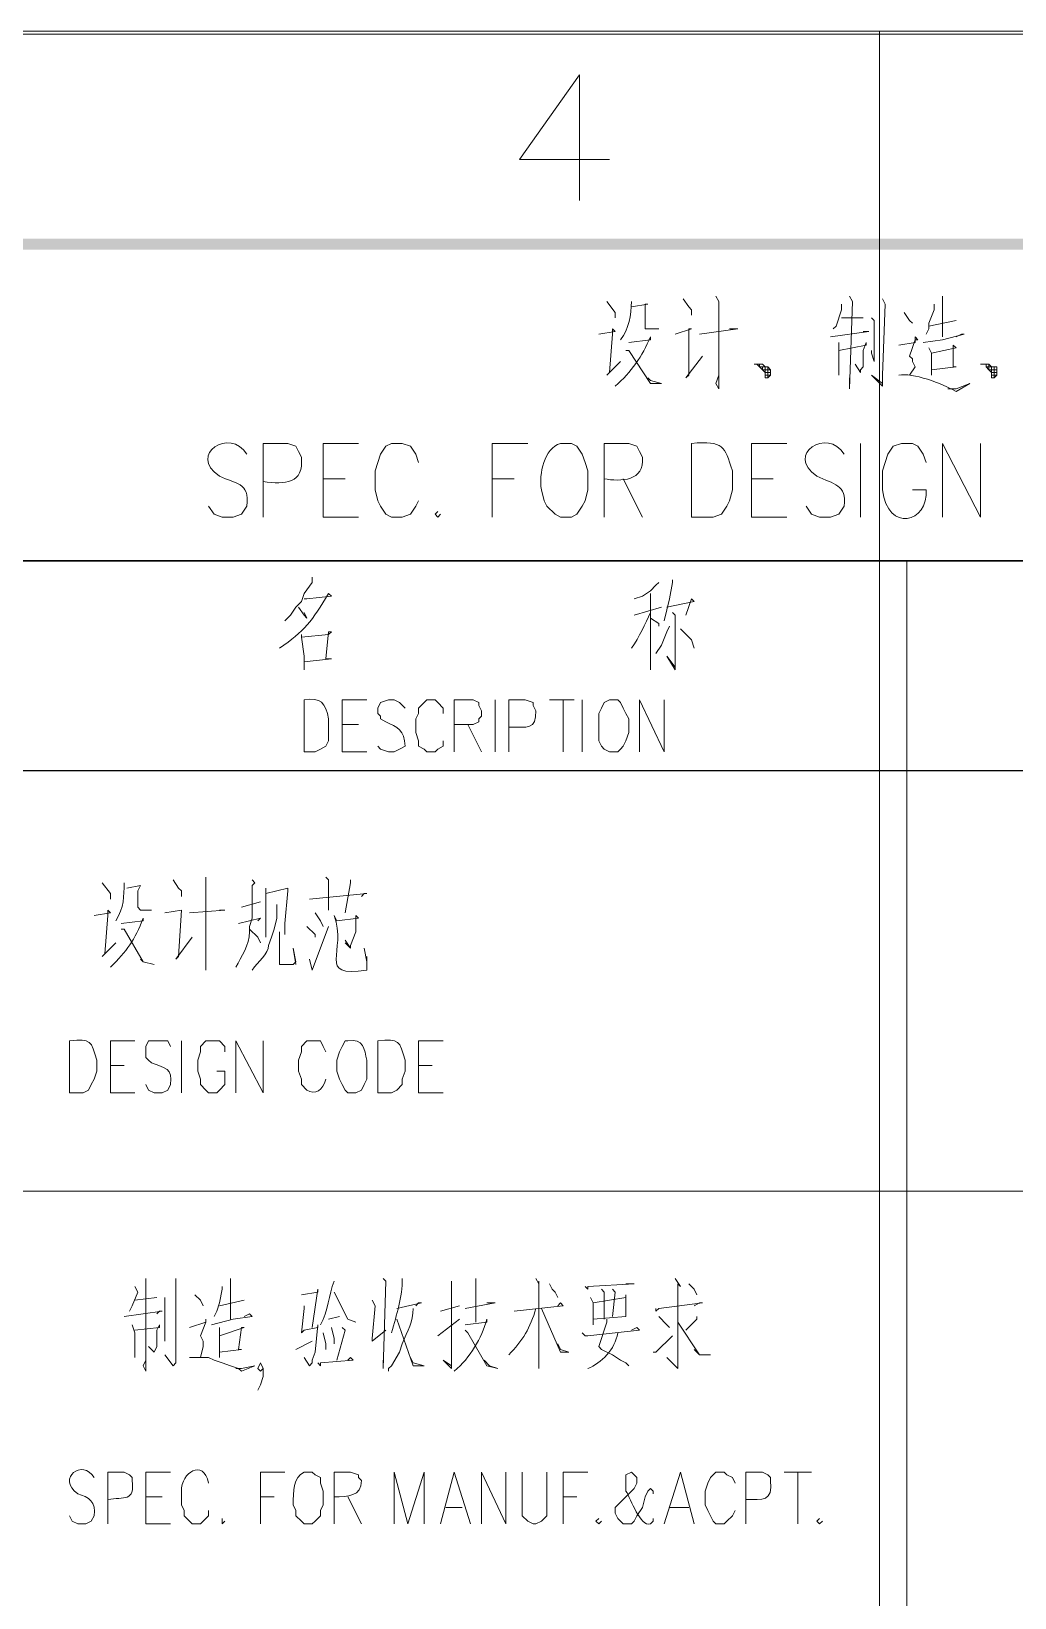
# Model space of a CAD drawing. Header units: millimetres. Extents: x 0 to 825, y 0 to 1167.
# Drawn here: x 686.1 to 751, y 1063.6 to 1166.9 of the extents above; entities that cross this region are included whole.
import ezdxf

# ---------------------------------------------------------------- set-up
doc = ezdxf.new("R2010")
doc.units = ezdxf.units.MM
doc.layers.add('1', color=7, linetype='Continuous')

msp = doc.modelspace()

# ---------------------------------------------------------------- hatches: boundary and pattern name
h = msp.add_hatch(color=0)
h.dxf.hatch_style = 2
h.paths.add_polyline_path([(810.861732, 1153.221732), (35.421732, 1152.501732), (34.701732, 1153.221732)])
h = msp.add_hatch(color=0)
h.dxf.hatch_style = 2
h.paths.add_polyline_path([(810.141732, 1152.501732), (810.861732, 1153.221732), (35.421732, 1152.501732)])

# ---------------------------------------------------------------- linework, layer by layer
at = {"layer": '1', "color": 30, "lineweight": 9}
for points in [[(824.541732, 1166.901732), (0.141732, 1166.901732)], [(742.101732, 0.141732), (742.101732, 1166.901732)]]:
    msp.add_lwpolyline(points, dxfattribs=at)
at = {"layer": '1', "color": 0, "lineweight": 9}
for points in [[(0.321732, 0.321732), (824.361732, 0.321732), (824.361732, 1166.721732), (0.321732, 1166.721732), (0.321732, 0.321732)], [(722.301732, 1164.021732), (718.341732, 1158.441732), (724.281732, 1158.441732)], [(722.301732, 1164.021732), (722.301732, 1155.741732)], [(724.101732, 1149.081732), (724.641732, 1148.361732), (724.641732, 1148.001732)], [(729.141732, 1149.261732), (729.501732, 1148.721732), (729.681732, 1148.541732), (729.681732, 1148.181732)], [(731.301732, 1149.441732), (731.481732, 1149.081732), (731.481732, 1143.321732), (731.301732, 1143.681732), (731.481732, 1144.221732)], [(740.121732, 1149.441732), (740.301732, 1149.081732), (740.121732, 1143.321732), (740.121732, 1143.681732), (740.121732, 1144.041732)], [(742.281732, 1149.261732), (742.461732, 1148.901732), (742.281732, 1144.221732), (742.281732, 1143.681732), (742.281732, 1143.681732), (742.281732, 1143.501732), (741.561732, 1144.221732), (742.281732, 1143.681732)], [(746.241732, 1149.441732), (746.241732, 1149.081732), (746.241732, 1146.741732)], [(725.721732, 1148.721732), (726.801732, 1148.901732), (726.621732, 1148.901732), (726.621732, 1148.541732), (726.621732, 1147.641732), (726.621732, 1147.461732), (726.621732, 1147.281732), (726.801732, 1147.281732), (727.521732, 1147.281732), (727.521732, 1147.281732)], [(739.581732, 1148.901732), (739.581732, 1148.541732), (739.221732, 1147.461732), (739.041732, 1147.281732)], [(739.581732, 1148.001732), (741.021732, 1148.001732)], [(741.561732, 1148.001732), (741.741732, 1147.821732), (741.741732, 1145.121732), (741.561732, 1145.661732), (741.561732, 1145.841732)], [(743.721732, 1148.361732), (744.081732, 1147.821732), (744.261732, 1147.641732)], [(745.701732, 1148.901732), (745.701732, 1148.541732), (745.341732, 1147.641732), (745.341732, 1147.281732), (745.161732, 1146.921732)], [(723.561732, 1146.921732), (724.641732, 1147.101732), (724.461732, 1147.281732), (724.461732, 1146.921732), (724.281732, 1144.401732), (724.101732, 1144.221732), (725.001732, 1145.121732)], [(728.601732, 1146.921732), (729.681732, 1147.281732), (729.501732, 1147.281732), (729.501732, 1144.221732), (729.321732, 1144.041732), (730.401732, 1145.481732)], [(730.221732, 1146.921732), (732.741732, 1147.281732), (732.561732, 1147.281732), (732.201732, 1147.281732)], [(738.861732, 1146.741732), (741.381732, 1147.101732), (741.381732, 1147.101732), (741.201732, 1147.101732), (741.021732, 1147.101732)], [(744.981732, 1146.381732), (746.241732, 1146.561732), (747.681732, 1146.921732), (747.501732, 1146.921732), (747.141732, 1146.741732)], [(745.341732, 1147.461732), (747.141732, 1147.821732)], [(725.361732, 1145.841732), (725.541732, 1145.841732), (726.981732, 1143.681732), (727.701732, 1143.681732), (726.981732, 1143.861732), (726.801732, 1144.041732)], [(739.401732, 1146.381732), (739.401732, 1145.841732), (739.401732, 1145.661732), (739.401732, 1144.221732), (739.401732, 1144.581732), (739.401732, 1144.761732)], [(739.401732, 1145.841732), (741.201732, 1146.201732), (741.201732, 1146.381732), (741.021732, 1145.841732), (741.021732, 1145.301732), (741.021732, 1144.761732), (740.841732, 1144.581732), (740.841732, 1144.401732), (740.481732, 1144.941732), (740.841732, 1144.401732)], [(743.361732, 1146.201732), (744.441732, 1146.381732), (744.441732, 1146.741732), (744.621732, 1146.561732), (744.441732, 1146.561732), (744.081732, 1145.481732), (744.261732, 1145.301732), (744.261732, 1145.121732), (744.441732, 1144.761732), (744.081732, 1144.221732)], [(745.341732, 1146.021732), (745.521732, 1145.661732), (745.521732, 1144.221732), (745.521732, 1144.581732), (747.141732, 1144.761732), (746.961732, 1144.761732), (746.961732, 1146.201732), (747.141732, 1146.021732), (745.521732, 1145.661732)], [(733.821732, 1144.941732), (734.361732, 1144.941732), (734.541732, 1144.761732), (734.721732, 1144.761732), (734.721732, 1144.761732), (734.721732, 1144.761732), (734.901732, 1144.581732), (734.901732, 1144.401732), (734.901732, 1144.221732), (734.721732, 1144.041732), (734.721732, 1144.041732), (734.541732, 1144.041732), (734.541732, 1144.041732), (734.541732, 1144.221732), (734.541732, 1144.401732), (734.361732, 1144.581732), (734.181732, 1144.761732), (734.001732, 1144.941732), (733.821732, 1144.941732)], [(734.001732, 1144.941732), (734.181732, 1144.941732)], [(734.181732, 1144.941732), (734.181732, 1144.761732)], [(734.181732, 1144.761732), (734.181732, 1144.941732)], [(748.941732, 1144.941732), (749.301732, 1144.941732), (749.481732, 1144.761732), (749.661732, 1144.761732), (749.661732, 1144.761732), (749.841732, 1144.761732), (749.841732, 1144.581732), (749.841732, 1144.581732), (749.841732, 1144.401732), (749.841732, 1144.221732), (749.661732, 1144.041732), (749.661732, 1144.041732), (749.661732, 1144.041732), (749.481732, 1144.041732), (749.481732, 1144.221732), (749.481732, 1144.221732), (749.481732, 1144.401732), (749.301732, 1144.581732), (749.121732, 1144.761732), (749.121732, 1144.941732), (748.761732, 1144.941732)], [(749.121732, 1144.761732), (749.121732, 1144.941732)], [(749.121732, 1144.941732), (749.301732, 1144.941732)], [(749.301732, 1144.941732), (749.301732, 1144.761732)], [(734.541732, 1144.761732), (734.181732, 1144.761732)], [(734.721732, 1144.761732), (734.181732, 1144.761732), (734.721732, 1144.761732)], [(734.361732, 1144.761732), (734.361732, 1144.581732)], [(734.361732, 1144.581732), (734.361732, 1144.761732)], [(734.361732, 1144.761732), (734.721732, 1144.761732)], [(734.901732, 1144.581732), (734.361732, 1144.581732)], [(734.541732, 1144.761732), (734.541732, 1144.041732)], [(734.541732, 1144.221732), (734.541732, 1144.761732)], [(734.541732, 1144.581732), (734.901732, 1144.581732)], [(734.901732, 1144.401732), (734.541732, 1144.401732)], [(734.541732, 1144.221732), (734.901732, 1144.221732)], [(734.901732, 1144.221732), (734.541732, 1144.221732)], [(734.541732, 1144.041732), (734.721732, 1144.041732)], [(734.721732, 1144.221732), (734.721732, 1144.761732)], [(734.721732, 1144.761732), (734.721732, 1144.041732)], [(734.721732, 1144.041732), (734.721732, 1144.761732)], [(734.901732, 1144.581732), (734.901732, 1144.221732)], [(749.481732, 1144.761732), (749.121732, 1144.761732)], [(749.121732, 1144.761732), (749.661732, 1144.761732)], [(749.301732, 1144.581732), (749.301732, 1144.761732)], [(749.661732, 1144.761732), (749.301732, 1144.761732)], [(749.301732, 1144.761732), (749.661732, 1144.761732)], [(749.841732, 1144.581732), (749.301732, 1144.581732)], [(749.481732, 1144.761732), (749.481732, 1144.041732)], [(749.481732, 1144.221732), (749.481732, 1144.761732)], [(749.481732, 1144.761732), (749.481732, 1144.581732)], [(749.481732, 1144.581732), (749.841732, 1144.581732)], [(749.841732, 1144.401732), (749.481732, 1144.401732)], [(749.481732, 1144.221732), (749.841732, 1144.221732)], [(749.841732, 1144.221732), (749.481732, 1144.221732)], [(749.481732, 1144.041732), (749.661732, 1144.041732)], [(749.661732, 1144.761732), (749.661732, 1144.041732)], [(749.661732, 1144.041732), (749.661732, 1144.761732)], [(749.841732, 1144.221732), (749.841732, 1144.761732)], [(749.841732, 1144.581732), (749.841732, 1144.221732)], [(705.381732, 1134.861732), (705.381732, 1139.721732), (707.721732, 1139.721732)], [(711.681732, 1138.461732), (711.501732, 1139.001732), (711.141732, 1139.541732), (710.601732, 1139.721732), (709.881732, 1139.721732), (709.521732, 1139.541732), (709.161732, 1139.001732), (708.981732, 1138.461732), (708.801732, 1137.921732), (708.801732, 1136.661732), (708.981732, 1135.941732), (709.161732, 1135.581732), (709.521732, 1135.041732), (709.881732, 1134.861732), (710.601732, 1134.861732), (711.141732, 1135.041732), (711.501732, 1135.581732), (711.681732, 1135.941732)], [(716.541732, 1134.861732), (716.541732, 1139.721732), (718.881732, 1139.721732)], [(733.641732, 1134.861732), (733.641732, 1139.721732), (735.981732, 1139.721732)], [(740.841732, 1134.861732), (740.841732, 1139.721732)], [(746.241732, 1134.861732), (746.241732, 1139.721732), (748.761732, 1134.861732), (748.761732, 1139.721732)], [(705.381732, 1137.381732), (706.821732, 1137.381732)], [(716.541732, 1137.381732), (717.981732, 1137.381732)], [(725.181732, 1137.381732), (726.441732, 1134.861732)], [(733.641732, 1137.381732), (735.081732, 1137.381732)], [(705.381732, 1134.861732), (707.721732, 1134.861732)], [(712.941732, 1135.221732), (712.761732, 1135.041732), (712.941732, 1134.861732), (713.121732, 1135.041732)], [(733.641732, 1134.861732), (735.981732, 1134.861732)], [(743.901732, 785.301732), (743.901732, 1131.981732), (743.901732, 785.301732)], [(704.661732, 1130.901732), (704.661732, 1130.541732), (704.121732, 1129.821732), (703.941732, 1129.281732), (703.581732, 1128.921732), (703.221732, 1128.381732), (702.861732, 1128.021732)], [(727.521732, 1130.541732), (727.341732, 1130.361732), (726.981732, 1130.001732), (726.441732, 1129.641732), (725.901732, 1129.461732)], [(728.421732, 1130.721732), (728.421732, 1130.541732), (728.241732, 1129.461732), (728.061732, 1128.741732), (727.881732, 1128.021732)], [(726.981732, 1129.821732), (726.981732, 1125.861732), (726.981732, 1124.781732), (726.981732, 1125.141732), (726.981732, 1125.501732)], [(728.061732, 1128.921732), (729.861732, 1129.281732), (729.681732, 1129.461732), (729.321732, 1128.381732)], [(703.761732, 1128.921732), (703.761732, 1128.921732), (704.121732, 1128.381732), (704.301732, 1128.201732), (704.121732, 1128.561732)], [(725.901732, 1128.381732), (727.701732, 1128.921732)], [(728.421732, 1128.561732), (728.601732, 1128.381732), (728.601732, 1128.381732), (728.601732, 1125.861732), (728.601732, 1125.141732), (728.601732, 1124.781732), (728.061732, 1125.681732), (728.601732, 1124.961732)], [(703.941732, 1127.121732), (703.941732, 1126.941732), (704.121732, 1125.681732), (704.121732, 1125.681732), (704.121732, 1124.781732), (704.121732, 1125.141732), (704.121732, 1125.321732), (705.921732, 1125.501732), (705.561732, 1125.501732), (705.741732, 1127.301732), (705.921732, 1127.301732), (705.741732, 1127.121732), (703.941732, 1126.941732)], [(726.981732, 1128.201732), (727.521732, 1127.841732), (727.521732, 1127.661732)], [(728.241732, 1127.661732), (728.061732, 1127.301732), (727.701732, 1126.401732), (727.341732, 1125.861732)], [(728.961732, 1127.481732), (729.681732, 1126.761732), (729.861732, 1126.221732)], [(706.641732, 1119.381732), (706.641732, 1122.801732), (708.261732, 1122.801732)], [(713.301732, 1121.901732), (713.301732, 1122.261732), (712.941732, 1122.621732), (712.761732, 1122.801732), (712.221732, 1122.801732), (712.041732, 1122.621732), (711.681732, 1122.261732), (711.681732, 1121.901732), (711.501732, 1121.541732), (711.501732, 1120.641732), (711.681732, 1120.101732), (711.681732, 1119.741732), (712.041732, 1119.561732), (712.221732, 1119.381732), (712.761732, 1119.381732), (712.941732, 1119.561732), (713.301732, 1119.741732), (713.301732, 1120.101732)], [(714.021732, 1119.381732), (714.021732, 1122.801732), (715.281732, 1122.801732), (715.641732, 1122.621732), (715.641732, 1122.441732), (715.821732, 1122.081732), (715.821732, 1121.721732), (715.641732, 1121.541732), (715.641732, 1121.361732), (715.281732, 1121.181732), (714.021732, 1121.181732)], [(716.721732, 1119.381732), (716.721732, 1122.801732)], [(720.321732, 1122.801732), (721.941732, 1122.801732)], [(721.221732, 1122.801732), (721.221732, 1119.381732)], [(722.481732, 1119.381732), (722.481732, 1122.801732)], [(724.281732, 1122.801732), (723.921732, 1122.621732), (723.741732, 1122.261732), (723.561732, 1121.901732), (723.561732, 1121.541732), (723.561732, 1120.641732), (723.561732, 1120.101732), (723.741732, 1119.741732), (723.921732, 1119.561732), (724.281732, 1119.381732), (724.821732, 1119.381732), (725.001732, 1119.561732), (725.181732, 1119.741732), (725.361732, 1120.101732), (725.541732, 1120.641732), (725.541732, 1121.541732), (725.361732, 1121.901732), (725.181732, 1122.261732), (725.001732, 1122.621732), (724.821732, 1122.801732), (724.281732, 1122.801732)], [(726.261732, 1119.381732), (726.261732, 1122.801732), (727.881732, 1119.381732), (727.881732, 1122.801732)], [(706.641732, 1121.181732), (707.721732, 1121.181732)], [(714.921732, 1121.181732), (715.821732, 1119.381732)], [(706.641732, 1119.381732), (708.261732, 1119.381732)], [(690.801732, 1110.741732), (691.341732, 1110.021732), (691.341732, 1109.661732)], [(695.481732, 1110.921732), (695.841732, 1110.381732), (696.021732, 1110.201732), (696.021732, 1109.841732)], [(697.641732, 1111.101732), (697.641732, 1110.741732), (697.641732, 1104.981732), (697.641732, 1105.341732), (697.641732, 1105.881732)], [(705.561732, 1111.101732), (705.741732, 1110.921732), (705.741732, 1108.941732)], [(707.181732, 1110.921732), (707.181732, 1110.741732), (706.821732, 1108.761732)], [(692.421732, 1110.381732), (693.321732, 1110.561732), (693.321732, 1110.561732), (693.141732, 1110.201732), (693.141732, 1109.301732), (693.141732, 1109.121732), (693.321732, 1108.941732), (693.681732, 1108.941732), (693.861732, 1108.941732), (694.041732, 1108.941732), (694.041732, 1108.941732)], [(701.601732, 1110.381732), (701.601732, 1107.141732), (701.601732, 1107.861732)], [(701.601732, 1110.021732), (703.041732, 1110.381732), (703.041732, 1110.381732), (703.041732, 1110.201732), (702.861732, 1108.041732), (702.861732, 1107.321732), (702.861732, 1107.681732), (702.861732, 1107.861732)], [(704.481732, 1109.661732), (708.261732, 1110.021732), (708.081732, 1110.021732), (707.901732, 1109.841732)], [(690.261732, 1108.581732), (691.341732, 1108.761732), (691.161732, 1108.941732), (691.161732, 1108.581732), (690.981732, 1106.061732), (690.801732, 1105.881732), (691.701732, 1106.781732)], [(694.941732, 1108.761732), (696.021732, 1108.941732), (696.021732, 1108.941732), (695.841732, 1105.881732), (695.661732, 1105.701732), (696.741732, 1107.141732)], [(696.561732, 1108.761732), (698.901732, 1108.941732), (698.721732, 1108.941732), (698.541732, 1108.941732)], [(699.981732, 1109.121732), (701.241732, 1109.481732)], [(704.841732, 1108.761732), (705.201732, 1108.221732), (705.381732, 1107.861732)], [(692.061732, 1107.681732), (692.241732, 1107.681732), (693.501732, 1105.521732), (694.221732, 1105.341732), (693.501732, 1105.521732), (693.321732, 1105.701732)], [(699.801732, 1108.041732), (701.241732, 1108.401732), (701.241732, 1108.401732), (701.061732, 1108.221732)], [(700.521732, 1107.681732), (701.061732, 1107.141732), (701.241732, 1106.781732)], [(704.301732, 1107.861732), (704.841732, 1107.321732), (704.841732, 1107.141732)], [(704.481732, 1105.701732), (704.661732, 1104.981732), (705.741732, 1107.861732)], [(702.501732, 1107.501732), (702.501732, 1107.321732), (702.501732, 1107.141732), (702.501732, 1105.521732), (702.501732, 1105.341732), (702.681732, 1105.341732), (703.221732, 1105.341732), (703.401732, 1105.341732), (703.581732, 1105.521732), (703.401732, 1106.421732), (703.581732, 1105.341732)], [(706.821732, 1106.781732), (707.181732, 1106.421732)], [(708.261732, 1105.881732), (708.261732, 1105.161732)], [(691.341732, 1096.881732), (691.341732, 1100.301732), (692.961732, 1100.301732)], [(696.021732, 1096.881732), (696.021732, 1100.301732)], [(698.901732, 1099.581732), (698.901732, 1099.941732), (698.541732, 1100.301732), (698.361732, 1100.301732), (697.821732, 1100.301732), (697.641732, 1100.301732), (697.281732, 1099.941732), (697.281732, 1099.581732), (697.101732, 1099.041732), (697.101732, 1098.321732), (697.281732, 1097.781732), (697.281732, 1097.421732), (697.641732, 1097.061732), (697.821732, 1096.881732), (698.361732, 1096.881732), (698.541732, 1097.061732), (698.901732, 1097.421732), (698.901732, 1097.781732), (698.901732, 1098.321732), (698.361732, 1098.321732)], [(699.621732, 1096.881732), (699.621732, 1100.301732), (701.421732, 1096.881732), (701.421732, 1100.301732)], [(711.681732, 1096.881732), (711.681732, 1100.301732), (713.301732, 1100.301732)], [(691.341732, 1098.681732), (692.241732, 1098.681732)], [(711.681732, 1098.681732), (712.581732, 1098.681732)], [(691.341732, 1096.881732), (692.961732, 1096.881732)], [(711.681732, 1096.881732), (713.301732, 1096.881732)], [(810.501732, 1090.401732), (560.841732, 1090.401732)], [(810.501732, 1090.401732), (560.841732, 1090.401732)], [(692.961732, 1084.101732), (693.141732, 1083.741732), (692.781732, 1082.841732), (692.601732, 1082.481732)], [(693.681732, 1084.641732), (693.681732, 1078.521732), (693.501732, 1078.881732), (693.681732, 1079.241732)], [(695.661732, 1084.641732), (695.661732, 1084.281732), (695.661732, 1079.241732), (695.661732, 1079.061732), (695.481732, 1078.881732), (695.481732, 1078.881732), (694.941732, 1079.601732), (695.481732, 1078.881732)], [(698.721732, 1084.101732), (698.721732, 1083.921732), (698.541732, 1083.021732), (698.361732, 1082.481732), (698.181732, 1082.121732)], [(699.261732, 1084.641732), (699.261732, 1084.281732), (699.261732, 1081.941732)], [(703.941732, 1083.561732), (705.021732, 1083.741732), (705.021732, 1083.921732), (704.661732, 1081.401732)], [(709.341732, 1084.641732), (709.521732, 1084.461732), (709.521732, 1084.461732), (709.341732, 1078.701732), (709.341732, 1078.881732), (709.341732, 1079.241732)], [(713.841732, 1084.461732), (713.841732, 1084.281732), (713.841732, 1079.421732), (713.841732, 1079.061732), (713.841732, 1078.701732), (713.301732, 1079.241732), (713.841732, 1078.881732)], [(715.461732, 1084.641732), (715.461732, 1084.461732), (715.461732, 1084.461732), (715.461732, 1081.761732)], [(719.421732, 1084.641732), (719.601732, 1084.281732), (719.601732, 1084.461732), (719.601732, 1078.701732), (719.601732, 1079.781732)], [(720.321732, 1084.281732), (720.501732, 1083.921732), (720.681732, 1083.741732), (720.861732, 1083.381732)], [(722.661732, 1084.101732), (722.841732, 1083.921732), (722.841732, 1084.101732), (725.901732, 1084.281732), (725.721732, 1084.281732), (725.361732, 1084.281732)], [(723.741732, 1083.921732), (723.921732, 1083.741732), (723.921732, 1081.941732)], [(724.461732, 1083.921732), (724.641732, 1083.741732), (724.461732, 1082.121732)], [(728.601732, 1084.641732), (728.961732, 1084.101732), (728.781732, 1084.281732), (728.781732, 1078.881732), (728.781732, 1078.701732), (728.781732, 1078.701732), (728.061732, 1079.421732)], [(729.501732, 1084.281732), (729.861732, 1083.921732), (730.041732, 1083.561732)], [(692.961732, 1083.201732), (694.401732, 1083.381732)], [(694.941732, 1083.381732), (694.941732, 1083.201732), (694.941732, 1080.501732), (694.941732, 1080.861732), (694.941732, 1081.221732)], [(696.921732, 1083.561732), (697.281732, 1083.201732), (697.461732, 1082.841732)], [(698.541732, 1082.841732), (700.161732, 1083.201732)], [(704.121732, 1082.841732), (704.121732, 1082.661732), (703.941732, 1081.041732), (703.941732, 1081.041732), (704.121732, 1081.221732), (705.021732, 1081.401732), (705.021732, 1081.581732), (704.841732, 1079.781732), (704.661732, 1079.241732), (704.661732, 1079.061732), (704.481732, 1078.881732), (704.121732, 1079.421732)], [(706.101732, 1083.741732), (707.001732, 1081.941732), (707.541732, 1081.761732), (707.001732, 1081.941732)], [(708.621732, 1083.201732), (708.801732, 1082.841732), (708.621732, 1080.681732), (708.621732, 1080.501732), (709.521732, 1081.221732)], [(710.241732, 1082.661732), (711.861732, 1083.021732), (711.681732, 1083.021732), (711.501732, 1082.841732)], [(713.121732, 1082.481732), (714.381732, 1082.841732)], [(714.741732, 1082.661732), (716.721732, 1083.021732), (716.361732, 1083.021732), (716.181732, 1083.021732)], [(717.981732, 1082.481732), (721.221732, 1082.841732), (721.041732, 1083.021732), (720.861732, 1082.841732)], [(723.021732, 1083.381732), (723.201732, 1083.021732), (723.201732, 1081.581732), (723.201732, 1081.941732), (725.361732, 1082.121732), (725.361732, 1082.121732), (725.361732, 1083.561732), (725.361732, 1083.381732), (723.201732, 1083.021732)], [(727.341732, 1082.661732), (727.341732, 1082.481732), (727.521732, 1082.661732), (730.401732, 1083.021732), (730.221732, 1083.021732), (729.861732, 1082.841732)], [(692.241732, 1082.121732), (694.761732, 1082.481732), (694.581732, 1082.481732), (694.401732, 1082.301732)], [(696.561732, 1081.401732), (697.641732, 1081.761732), (697.641732, 1081.941732), (697.641732, 1081.941732), (697.641732, 1081.761732), (697.281732, 1080.861732), (697.461732, 1080.501732), (697.461732, 1080.321732), (697.461732, 1080.141732), (697.281732, 1079.421732)], [(698.001732, 1081.581732), (699.441732, 1081.941732), (700.701732, 1082.121732), (700.521732, 1082.301732), (700.161732, 1082.121732)], [(706.461732, 1082.121732), (705.741732, 1081.941732)], [(710.241732, 1081.941732), (710.241732, 1081.941732), (711.321732, 1078.881732), (712.041732, 1078.881732), (711.321732, 1079.061732), (711.141732, 1079.421732)], [(712.941732, 1080.861732), (714.381732, 1081.941732)], [(719.781732, 1082.661732), (721.041732, 1079.781732), (721.581732, 1079.781732), (721.041732, 1079.961732), (720.861732, 1080.321732)], [(724.101732, 1081.941732), (724.101732, 1081.761732), (723.561732, 1080.141732), (723.741732, 1079.961732), (724.461732, 1079.601732), (725.001732, 1079.241732), (725.361732, 1079.061732), (725.541732, 1078.881732)], [(727.521732, 1082.121732), (728.061732, 1081.581732), (728.241732, 1081.401732)], [(728.781732, 1081.761732), (730.221732, 1079.601732), (730.941732, 1079.601732), (730.221732, 1079.601732), (729.861732, 1079.961732)], [(730.041732, 1082.121732), (730.041732, 1081.941732), (729.321732, 1081.221732)], [(692.781732, 1081.581732), (692.961732, 1081.041732), (692.961732, 1079.421732), (692.961732, 1079.961732)], [(692.961732, 1081.221732), (694.581732, 1081.401732), (694.581732, 1081.581732), (694.401732, 1081.221732), (694.401732, 1080.501732), (694.401732, 1080.141732), (694.221732, 1079.781732), (694.221732, 1079.781732), (693.861732, 1080.141732), (694.221732, 1079.781732)], [(698.541732, 1081.401732), (698.541732, 1080.861732), (698.541732, 1079.421732), (698.541732, 1079.781732), (699.981732, 1079.961732), (699.801732, 1079.961732), (699.981732, 1081.401732), (700.161732, 1081.401732), (698.541732, 1080.861732)], [(705.381732, 1081.041732), (705.561732, 1080.321732), (705.561732, 1079.961732)], [(705.921732, 1081.401732), (706.101732, 1080.681732), (706.101732, 1080.321732)], [(706.641732, 1081.401732), (706.821732, 1081.221732), (706.281732, 1079.241732)], [(714.741732, 1081.221732), (714.921732, 1081.041732), (716.181732, 1078.881732), (716.901732, 1078.701732), (716.361732, 1078.881732), (716.001732, 1079.241732)], [(722.481732, 1081.041732), (722.661732, 1080.861732), (722.841732, 1080.861732), (726.261732, 1081.221732), (726.081732, 1081.401732), (725.721732, 1081.221732)], [(727.161732, 1079.781732), (727.341732, 1079.781732), (728.421732, 1080.861732)], [(703.581732, 1079.961732), (704.661732, 1080.501732)], [(696.561732, 1079.421732), (697.101732, 1079.421732), (697.821732, 1079.421732), (698.181732, 1079.241732), (698.721732, 1079.061732), (699.261732, 1078.881732), (699.801732, 1078.701732), (699.981732, 1078.521732), (700.881732, 1078.881732), (699.981732, 1078.701732), (699.621732, 1078.701732)], [(701.421732, 1078.701732), (701.241732, 1078.521732), (701.061732, 1078.701732), (701.241732, 1079.061732), (701.421732, 1078.701732), (701.421732, 1078.161732), (701.241732, 1077.621732), (701.061732, 1077.261732)], [(705.021732, 1079.061732), (705.201732, 1078.881732), (705.201732, 1079.061732), (707.361732, 1079.241732), (707.181732, 1079.421732), (707.001732, 1079.241732)], [(693.681732, 1068.441732), (693.681732, 1071.861732), (695.301732, 1071.861732)], [(701.241732, 1068.441732), (701.241732, 1071.861732), (702.861732, 1071.861732)], [(710.061732, 1068.441732), (710.061732, 1071.861732), (710.961732, 1068.441732), (712.041732, 1071.861732), (712.041732, 1068.441732)], [(713.121732, 1068.441732), (714.021732, 1071.861732), (715.101732, 1068.441732)], [(715.821732, 1068.441732), (715.821732, 1071.861732), (717.441732, 1068.441732), (717.441732, 1071.861732)], [(718.521732, 1071.861732), (718.521732, 1069.521732), (718.521732, 1068.981732), (718.881732, 1068.621732), (719.241732, 1068.441732), (719.421732, 1068.441732), (719.781732, 1068.621732), (720.141732, 1068.981732), (720.141732, 1069.521732), (720.141732, 1071.861732)], [(721.221732, 1068.441732), (721.221732, 1071.861732), (722.841732, 1071.861732)], [(727.881732, 1068.441732), (728.961732, 1071.861732), (729.861732, 1068.441732)], [(732.561732, 1071.141732), (732.381732, 1071.501732), (732.021732, 1071.681732), (731.841732, 1071.861732), (731.301732, 1071.861732), (731.121732, 1071.681732), (730.941732, 1071.501732), (730.761732, 1071.141732), (730.581732, 1070.601732), (730.581732, 1069.701732), (730.761732, 1069.341732), (730.941732, 1068.981732), (731.121732, 1068.621732), (731.301732, 1068.441732), (731.841732, 1068.441732), (732.021732, 1068.621732), (732.381732, 1068.981732), (732.561732, 1069.341732)], [(735.801732, 1071.861732), (737.601732, 1071.861732)], [(736.701732, 1071.861732), (736.701732, 1068.441732)], [(693.681732, 1070.241732), (694.761732, 1070.241732)], [(701.241732, 1070.241732), (702.141732, 1070.241732)], [(707.001732, 1070.241732), (707.901732, 1068.441732)], [(713.481732, 1069.521732), (714.561732, 1069.521732)], [(721.221732, 1070.241732), (722.121732, 1070.241732)], [(728.241732, 1069.521732), (729.501732, 1069.521732)], [(693.681732, 1068.441732), (695.301732, 1068.441732)], [(698.721732, 1068.801732), (698.721732, 1068.621732), (698.721732, 1068.441732), (698.901732, 1068.621732)], [(723.561732, 1068.801732), (723.381732, 1068.621732), (723.561732, 1068.441732), (723.741732, 1068.621732)], [(738.141732, 1068.801732), (737.961732, 1068.621732), (738.141732, 1068.441732), (738.321732, 1068.621732)]]:
    msp.add_lwpolyline(points, dxfattribs=at)
at = {"layer": '1', "color": 0, "lineweight": 25}
for points in [[(810.501732, 1131.981732), (560.841732, 1131.981732), (810.501732, 1131.981732)], [(810.501732, 1118.121732), (560.841732, 1118.121732)], [(810.501732, 1118.121732), (560.841732, 1118.121732)]]:
    msp.add_lwpolyline(points, dxfattribs=at)
at = {"layer": '1', "color": 0, "lineweight": 9}
for points in [[(725.721732, 1149.081732), (725.721732, 1148.181732), (725.541732, 1147.281732), (725.001732, 1146.561732)], [(726.981732, 1128.561732), (726.621732, 1127.841732), (726.261732, 1126.941732), (725.721732, 1126.221732)], [(692.241732, 1110.741732), (692.241732, 1109.841732), (692.241732, 1109.121732), (691.701732, 1108.221732)], [(706.101732, 1084.461732), (705.741732, 1083.561732), (705.741732, 1082.481732), (705.201732, 1081.581732)], [(710.601732, 1084.641732), (710.601732, 1083.381732), (710.241732, 1082.301732), (709.881732, 1081.041732)], [(719.421732, 1082.661732), (719.061732, 1081.401732), (718.521732, 1080.501732), (717.621732, 1079.601732)], [(724.821732, 1081.041732), (724.641732, 1079.961732), (723.741732, 1079.061732), (722.841732, 1078.701732)]]:
    msp.add_open_spline(points, degree=3, dxfattribs=at)
for points, knots in [([(725.541732, 1146.381732), (725.541732, 1146.381732), (726.981732, 1146.561732), (726.981732, 1146.561732), (726.981732, 1146.561732), (726.981732, 1146.741732), (726.981732, 1146.741732), (726.441732, 1145.481732), (725.721732, 1144.401732), (724.641732, 1143.501732)], [0, 0, 0, 0, 1, 1, 1, 2, 2, 2, 3, 3, 3, 3]), ([(743.361732, 1144.221732), (744.261732, 1144.401732), (746.241732, 1143.681732), (747.141732, 1143.141732), (747.141732, 1143.141732), (748.041732, 1143.681732), (748.041732, 1143.681732), (748.041732, 1143.681732), (747.141732, 1143.321732), (747.141732, 1143.321732), (747.141732, 1143.321732), (746.601732, 1143.321732), (746.601732, 1143.321732)], [0, 0, 0, 0, 1, 1, 1, 2, 2, 2, 3, 3, 3, 4, 4, 4, 4]), ([(700.341732, 1139.001732), (699.261732, 1140.801732), (696.381732, 1139.001732), (698.541732, 1137.561732), (699.621732, 1137.021732), (700.521732, 1137.201732), (700.341732, 1135.581732), (700.341732, 1135.581732), (699.981732, 1135.041732), (699.981732, 1135.041732), (699.981732, 1135.041732), (699.441732, 1134.861732), (699.441732, 1134.861732), (699.441732, 1134.861732), (698.721732, 1134.861732), (698.721732, 1134.861732), (698.721732, 1134.861732), (698.181732, 1135.041732), (698.181732, 1135.041732), (698.181732, 1135.041732), (697.821732, 1135.581732), (697.821732, 1135.581732)], [0, 0, 0, 0, 1, 1, 1, 2, 2, 2, 3, 3, 3, 4, 4, 4, 5, 5, 5, 6, 6, 6, 7, 7, 7, 7]), ([(739.761732, 1139.001732), (738.681732, 1140.801732), (735.801732, 1139.001732), (737.961732, 1137.561732), (739.041732, 1137.021732), (739.941732, 1137.021732), (739.761732, 1135.581732), (739.761732, 1135.581732), (739.401732, 1135.041732), (739.401732, 1135.041732), (739.401732, 1135.041732), (738.861732, 1134.861732), (738.861732, 1134.861732), (738.861732, 1134.861732), (738.141732, 1134.861732), (738.141732, 1134.861732), (738.141732, 1134.861732), (737.601732, 1135.041732), (737.601732, 1135.041732), (737.601732, 1135.041732), (737.241732, 1135.581732), (737.241732, 1135.581732)], [0, 0, 0, 0, 1, 1, 1, 2, 2, 2, 3, 3, 3, 4, 4, 4, 5, 5, 5, 6, 6, 6, 7, 7, 7, 7]), ([(701.421732, 1134.861732), (701.421732, 1134.861732), (701.421732, 1139.721732), (701.421732, 1139.721732), (701.421732, 1139.721732), (703.041732, 1139.721732), (703.041732, 1139.721732), (703.041732, 1139.721732), (703.581732, 1139.541732), (703.581732, 1139.541732), (703.581732, 1139.541732), (703.761732, 1139.181732), (703.761732, 1139.181732), (703.761732, 1139.181732), (703.941732, 1138.821732), (703.941732, 1138.821732), (704.121732, 1137.021732), (702.861732, 1137.021732), (701.421732, 1137.201732)], [0, 0, 0, 0, 1, 1, 1, 2, 2, 2, 3, 3, 3, 4, 4, 4, 5, 5, 5, 6, 6, 6, 6]), ([(721.041732, 1139.721732), (719.961732, 1139.361732), (719.601732, 1137.741732), (719.781732, 1136.661732), (719.781732, 1136.661732), (719.961732, 1135.941732), (719.961732, 1135.941732), (719.961732, 1135.941732), (720.141732, 1135.581732), (720.141732, 1135.581732), (720.141732, 1135.581732), (720.681732, 1135.041732), (720.681732, 1135.041732), (720.681732, 1135.041732), (721.041732, 1134.861732), (721.041732, 1134.861732), (721.041732, 1134.861732), (721.761732, 1134.861732), (721.761732, 1134.861732), (721.761732, 1134.861732), (722.121732, 1135.041732), (722.121732, 1135.041732), (722.121732, 1135.041732), (722.481732, 1135.581732), (722.481732, 1135.581732), (722.481732, 1135.581732), (722.661732, 1135.941732), (722.661732, 1135.941732), (722.661732, 1135.941732), (722.841732, 1136.661732), (722.841732, 1136.661732), (722.841732, 1136.661732), (722.841732, 1137.921732), (722.841732, 1137.921732), (722.841732, 1137.921732), (722.661732, 1138.461732), (722.661732, 1138.461732), (722.661732, 1138.461732), (722.481732, 1139.001732), (722.481732, 1139.001732), (722.481732, 1139.001732), (722.121732, 1139.541732), (722.121732, 1139.541732), (722.121732, 1139.541732), (721.761732, 1139.721732), (721.761732, 1139.721732), (721.761732, 1139.721732), (721.041732, 1139.721732), (721.041732, 1139.721732)], [0, 0, 0, 0, 1, 1, 1, 2, 2, 2, 3, 3, 3, 4, 4, 4, 5, 5, 5, 6, 6, 6, 7, 7, 7, 8, 8, 8, 9, 9, 9, 10, 10, 10, 11, 11, 11, 12, 12, 12, 13, 13, 13, 14, 14, 14, 15, 15, 15, 16, 16, 16, 16]), ([(723.921732, 1134.861732), (723.921732, 1134.861732), (723.921732, 1139.721732), (723.921732, 1139.721732), (723.921732, 1139.721732), (725.541732, 1139.721732), (725.541732, 1139.721732), (725.541732, 1139.721732), (726.081732, 1139.541732), (726.081732, 1139.541732), (726.081732, 1139.541732), (726.261732, 1139.181732), (726.261732, 1139.181732), (726.261732, 1139.181732), (726.441732, 1138.821732), (726.441732, 1138.821732), (726.621732, 1137.201732), (725.001732, 1137.201732), (723.921732, 1137.381732)], [0, 0, 0, 0, 1, 1, 1, 2, 2, 2, 3, 3, 3, 4, 4, 4, 5, 5, 5, 6, 6, 6, 6]), ([(729.681732, 1134.861732), (729.681732, 1134.861732), (729.681732, 1139.721732), (729.681732, 1139.721732), (731.841732, 1139.901732), (731.841732, 1139.541732), (732.381732, 1137.921732), (732.381732, 1137.921732), (732.381732, 1136.661732), (732.381732, 1136.661732), (732.381732, 1136.661732), (732.201732, 1135.941732), (732.201732, 1135.941732), (732.201732, 1135.941732), (732.021732, 1135.581732), (732.021732, 1135.581732), (732.021732, 1135.581732), (731.661732, 1135.041732), (731.661732, 1135.041732), (731.661732, 1135.041732), (731.121732, 1134.861732), (731.121732, 1134.861732), (731.121732, 1134.861732), (729.681732, 1134.861732), (729.681732, 1134.861732)], [0, 0, 0, 0, 1, 1, 1, 2, 2, 2, 3, 3, 3, 4, 4, 4, 5, 5, 5, 6, 6, 6, 7, 7, 7, 8, 8, 8, 8]), ([(745.161732, 1138.461732), (745.161732, 1138.461732), (744.981732, 1139.001732), (744.981732, 1139.001732), (744.981732, 1139.001732), (744.621732, 1139.541732), (744.621732, 1139.541732), (744.621732, 1139.541732), (744.261732, 1139.721732), (744.261732, 1139.721732), (744.261732, 1139.721732), (743.541732, 1139.721732), (743.541732, 1139.721732), (743.541732, 1139.721732), (743.001732, 1139.541732), (743.001732, 1139.541732), (743.001732, 1139.541732), (742.641732, 1139.001732), (742.641732, 1139.001732), (742.641732, 1139.001732), (742.461732, 1138.461732), (742.461732, 1138.461732), (742.461732, 1138.461732), (742.281732, 1137.921732), (742.281732, 1137.921732), (742.281732, 1137.921732), (742.281732, 1136.661732), (742.281732, 1136.661732), (742.641732, 1133.781732), (745.341732, 1134.501732), (745.161732, 1136.661732), (745.161732, 1136.661732), (744.261732, 1136.661732), (744.261732, 1136.661732)], [0, 0, 0, 0, 1, 1, 1, 2, 2, 2, 3, 3, 3, 4, 4, 4, 5, 5, 5, 6, 6, 6, 7, 7, 7, 8, 8, 8, 9, 9, 9, 10, 10, 10, 11, 11, 11, 11]), ([(704.121732, 1129.461732), (704.121732, 1129.461732), (704.301732, 1129.461732), (704.301732, 1129.461732), (704.301732, 1129.461732), (705.921732, 1129.641732), (705.921732, 1129.641732), (705.921732, 1129.641732), (705.741732, 1129.821732), (705.741732, 1129.821732), (704.661732, 1128.021732), (704.121732, 1127.301732), (702.501732, 1126.221732)], [0, 0, 0, 0, 1, 1, 1, 2, 2, 2, 3, 3, 3, 4, 4, 4, 4]), ([(704.121732, 1119.381732), (704.121732, 1119.381732), (704.121732, 1122.801732), (704.121732, 1122.801732), (705.201732, 1122.981732), (705.561732, 1122.621732), (705.741732, 1121.541732), (705.741732, 1121.541732), (705.741732, 1120.641732), (705.741732, 1120.641732), (705.741732, 1120.641732), (705.741732, 1120.101732), (705.741732, 1120.101732), (705.741732, 1120.101732), (705.561732, 1119.741732), (705.561732, 1119.741732), (705.561732, 1119.741732), (705.201732, 1119.561732), (705.201732, 1119.561732), (705.201732, 1119.561732), (704.841732, 1119.381732), (704.841732, 1119.381732), (704.841732, 1119.381732), (704.121732, 1119.381732), (704.121732, 1119.381732)], [0, 0, 0, 0, 1, 1, 1, 2, 2, 2, 3, 3, 3, 4, 4, 4, 5, 5, 5, 6, 6, 6, 7, 7, 7, 8, 8, 8, 8]), ([(710.781732, 1122.261732), (710.781732, 1122.261732), (710.421732, 1122.621732), (710.421732, 1122.621732), (710.421732, 1122.621732), (710.061732, 1122.801732), (710.061732, 1122.801732), (710.061732, 1122.801732), (709.701732, 1122.801732), (709.701732, 1122.801732), (709.701732, 1122.801732), (709.161732, 1122.621732), (709.161732, 1122.621732), (709.161732, 1122.621732), (708.981732, 1122.261732), (708.981732, 1122.261732), (708.981732, 1122.261732), (708.981732, 1121.901732), (708.981732, 1121.901732), (708.981732, 1121.901732), (709.161732, 1121.721732), (709.161732, 1121.721732), (709.161732, 1121.721732), (709.161732, 1121.541732), (709.161732, 1121.541732), (709.161732, 1121.541732), (709.521732, 1121.361732), (709.521732, 1121.361732), (710.241732, 1121.001732), (710.781732, 1120.821732), (710.781732, 1119.741732), (710.781732, 1119.741732), (710.421732, 1119.561732), (710.421732, 1119.561732), (710.421732, 1119.561732), (710.061732, 1119.381732), (710.061732, 1119.381732), (710.061732, 1119.381732), (709.701732, 1119.381732), (709.701732, 1119.381732), (709.701732, 1119.381732), (709.161732, 1119.561732), (709.161732, 1119.561732), (709.161732, 1119.561732), (708.981732, 1119.741732), (708.981732, 1119.741732)], [0, 0, 0, 0, 1, 1, 1, 2, 2, 2, 3, 3, 3, 4, 4, 4, 5, 5, 5, 6, 6, 6, 7, 7, 7, 8, 8, 8, 9, 9, 9, 10, 10, 10, 11, 11, 11, 12, 12, 12, 13, 13, 13, 14, 14, 14, 15, 15, 15, 15]), ([(717.621732, 1119.381732), (717.621732, 1119.381732), (717.621732, 1122.801732), (717.621732, 1122.801732), (717.621732, 1122.801732), (718.701732, 1122.801732), (718.701732, 1122.801732), (718.701732, 1122.801732), (719.241732, 1122.621732), (719.241732, 1122.621732), (719.241732, 1122.621732), (719.241732, 1122.441732), (719.241732, 1122.441732), (719.241732, 1122.441732), (719.421732, 1122.081732), (719.421732, 1122.081732), (719.421732, 1120.821732), (718.881732, 1121.001732), (717.621732, 1121.001732)], [0, 0, 0, 0, 1, 1, 1, 2, 2, 2, 3, 3, 3, 4, 4, 4, 5, 5, 5, 6, 6, 6, 6]), ([(700.701732, 1110.921732), (700.701732, 1110.921732), (700.881732, 1110.741732), (700.881732, 1110.741732), (700.881732, 1110.741732), (700.701732, 1110.561732), (700.701732, 1110.561732), (700.701732, 1110.561732), (700.701732, 1109.481732), (700.701732, 1109.481732), (700.701732, 1109.481732), (700.701732, 1108.941732), (700.701732, 1108.941732), (700.701732, 1108.941732), (700.701732, 1108.401732), (700.701732, 1108.401732), (700.701732, 1108.401732), (700.521732, 1107.861732), (700.521732, 1107.861732), (700.521732, 1107.861732), (700.521732, 1107.501732), (700.521732, 1107.501732), (700.521732, 1106.601732), (699.981732, 1105.881732), (699.621732, 1105.161732)], [0, 0, 0, 0, 1, 1, 1, 2, 2, 2, 3, 3, 3, 4, 4, 4, 5, 5, 5, 6, 6, 6, 7, 7, 7, 8, 8, 8, 8]), ([(702.321732, 1109.301732), (702.321732, 1109.301732), (702.321732, 1109.121732), (702.321732, 1109.121732), (702.321732, 1109.121732), (702.321732, 1108.401732), (702.321732, 1108.401732), (702.321732, 1108.401732), (702.141732, 1107.681732), (702.141732, 1107.681732), (702.141732, 1107.681732), (701.961732, 1107.141732), (701.961732, 1107.141732), (701.961732, 1107.141732), (701.781732, 1106.601732), (701.781732, 1106.601732), (701.781732, 1106.061732), (701.061732, 1105.521732), (700.701732, 1104.981732)], [0, 0, 0, 0, 1, 1, 1, 2, 2, 2, 3, 3, 3, 4, 4, 4, 5, 5, 5, 6, 6, 6, 6]), ([(692.061732, 1108.041732), (692.061732, 1108.041732), (693.501732, 1108.221732), (693.501732, 1108.221732), (693.501732, 1108.221732), (693.501732, 1108.401732), (693.501732, 1108.401732), (692.961732, 1106.961732), (692.421732, 1106.241732), (691.341732, 1105.161732)], [0, 0, 0, 0, 1, 1, 1, 2, 2, 2, 3, 3, 3, 3]), ([(708.081732, 1106.421732), (708.081732, 1106.421732), (708.261732, 1105.521732), (708.261732, 1105.521732), (708.261732, 1105.521732), (708.261732, 1105.161732), (708.261732, 1105.161732), (708.261732, 1105.161732), (708.261732, 1104.981732), (708.261732, 1104.981732), (704.841732, 1104.441732), (707.001732, 1106.241732), (706.101732, 1108.581732), (706.101732, 1108.581732), (706.281732, 1108.221732), (706.281732, 1108.221732), (706.281732, 1108.221732), (707.721732, 1108.401732), (707.721732, 1108.401732), (707.721732, 1108.401732), (707.541732, 1108.581732), (707.541732, 1108.581732), (707.541732, 1108.581732), (707.541732, 1108.221732), (707.541732, 1108.221732), (707.541732, 1108.221732), (707.541732, 1107.501732), (707.541732, 1107.501732), (707.541732, 1107.501732), (707.181732, 1106.601732), (707.181732, 1106.601732), (707.181732, 1106.601732), (707.181732, 1106.421732), (707.181732, 1106.421732), (707.181732, 1106.421732), (706.821732, 1106.961732), (706.821732, 1106.961732)], [0, 0, 0, 0, 1, 1, 1, 2, 2, 2, 3, 3, 3, 4, 4, 4, 5, 5, 5, 6, 6, 6, 7, 7, 7, 8, 8, 8, 9, 9, 9, 10, 10, 10, 11, 11, 11, 12, 12, 12, 12]), ([(688.641732, 1096.881732), (688.641732, 1096.881732), (688.641732, 1100.301732), (688.641732, 1100.301732), (690.081732, 1100.481732), (690.081732, 1100.301732), (690.441732, 1099.041732), (690.441732, 1099.041732), (690.441732, 1098.321732), (690.441732, 1098.321732), (690.441732, 1098.321732), (690.261732, 1097.781732), (690.261732, 1097.781732), (690.261732, 1097.781732), (690.081732, 1097.421732), (690.081732, 1097.421732), (690.081732, 1097.421732), (689.901732, 1097.061732), (689.901732, 1097.061732), (689.901732, 1097.061732), (689.541732, 1096.881732), (689.541732, 1096.881732), (689.541732, 1096.881732), (688.641732, 1096.881732), (688.641732, 1096.881732)], [0, 0, 0, 0, 1, 1, 1, 2, 2, 2, 3, 3, 3, 4, 4, 4, 5, 5, 5, 6, 6, 6, 7, 7, 7, 8, 8, 8, 8]), ([(707.001732, 1100.301732), (707.001732, 1100.301732), (706.821732, 1100.301732), (706.821732, 1100.301732), (706.821732, 1100.301732), (706.641732, 1099.941732), (706.641732, 1099.941732), (706.641732, 1099.941732), (706.461732, 1099.581732), (706.461732, 1099.581732), (706.461732, 1099.581732), (706.281732, 1099.041732), (706.281732, 1099.041732), (706.281732, 1099.041732), (706.281732, 1098.321732), (706.281732, 1098.321732), (706.281732, 1098.321732), (706.461732, 1097.781732), (706.461732, 1097.781732), (706.461732, 1097.781732), (706.641732, 1097.421732), (706.641732, 1097.421732), (706.641732, 1097.421732), (706.821732, 1097.061732), (706.821732, 1097.061732), (706.821732, 1097.061732), (707.001732, 1096.881732), (707.001732, 1096.881732), (707.001732, 1096.881732), (707.541732, 1096.881732), (707.541732, 1096.881732), (707.541732, 1096.881732), (707.901732, 1097.061732), (707.901732, 1097.061732), (707.901732, 1097.061732), (708.081732, 1097.421732), (708.081732, 1097.421732), (708.081732, 1097.421732), (708.261732, 1097.781732), (708.261732, 1097.781732), (708.261732, 1097.781732), (708.261732, 1098.321732), (708.261732, 1098.321732), (708.261732, 1098.321732), (708.261732, 1099.041732), (708.261732, 1099.041732), (708.081732, 1099.761732), (708.081732, 1100.481732), (707.001732, 1100.301732)], [0, 0, 0, 0, 1, 1, 1, 2, 2, 2, 3, 3, 3, 4, 4, 4, 5, 5, 5, 6, 6, 6, 7, 7, 7, 8, 8, 8, 9, 9, 9, 10, 10, 10, 11, 11, 11, 12, 12, 12, 13, 13, 13, 14, 14, 14, 15, 15, 15, 16, 16, 16, 16]), ([(708.981732, 1096.881732), (708.981732, 1096.881732), (708.981732, 1100.301732), (708.981732, 1100.301732), (710.421732, 1100.481732), (710.421732, 1100.301732), (710.781732, 1099.041732), (710.781732, 1099.041732), (710.781732, 1098.321732), (710.781732, 1098.321732), (710.781732, 1098.321732), (710.601732, 1097.781732), (710.601732, 1097.781732), (710.601732, 1097.781732), (710.601732, 1097.421732), (710.601732, 1097.421732), (710.601732, 1097.421732), (710.241732, 1097.061732), (710.241732, 1097.061732), (710.241732, 1097.061732), (709.881732, 1096.881732), (709.881732, 1096.881732), (709.881732, 1096.881732), (708.981732, 1096.881732), (708.981732, 1096.881732)], [0, 0, 0, 0, 1, 1, 1, 2, 2, 2, 3, 3, 3, 4, 4, 4, 5, 5, 5, 6, 6, 6, 7, 7, 7, 8, 8, 8, 8]), ([(695.301732, 1099.941732), (695.301732, 1099.941732), (695.121732, 1100.301732), (695.121732, 1100.301732), (695.121732, 1100.301732), (694.761732, 1100.301732), (694.761732, 1100.301732), (694.761732, 1100.301732), (694.221732, 1100.301732), (694.221732, 1100.301732), (694.221732, 1100.301732), (693.861732, 1100.301732), (693.861732, 1100.301732), (693.861732, 1100.301732), (693.681732, 1099.941732), (693.681732, 1099.941732), (693.681732, 1099.941732), (693.681732, 1099.581732), (693.681732, 1099.581732), (693.681732, 1099.581732), (693.681732, 1099.221732), (693.681732, 1099.221732), (693.681732, 1099.221732), (693.861732, 1099.041732), (693.861732, 1099.041732), (693.861732, 1099.041732), (694.041732, 1098.861732), (694.041732, 1098.861732), (694.941732, 1098.501732), (695.481732, 1098.501732), (695.301732, 1097.421732), (695.301732, 1097.421732), (695.121732, 1097.061732), (695.121732, 1097.061732), (695.121732, 1097.061732), (694.761732, 1096.881732), (694.761732, 1096.881732), (694.761732, 1096.881732), (694.221732, 1096.881732), (694.221732, 1096.881732), (694.221732, 1096.881732), (693.861732, 1097.061732), (693.861732, 1097.061732), (693.861732, 1097.061732), (693.681732, 1097.421732), (693.681732, 1097.421732)], [0, 0, 0, 0, 1, 1, 1, 2, 2, 2, 3, 3, 3, 4, 4, 4, 5, 5, 5, 6, 6, 6, 7, 7, 7, 8, 8, 8, 9, 9, 9, 10, 10, 10, 11, 11, 11, 12, 12, 12, 13, 13, 13, 14, 14, 14, 15, 15, 15, 15]), ([(705.561732, 1099.581732), (705.561732, 1099.581732), (705.381732, 1099.941732), (705.381732, 1099.941732), (705.381732, 1099.941732), (705.201732, 1100.301732), (705.201732, 1100.301732), (705.201732, 1100.301732), (705.021732, 1100.301732), (705.021732, 1100.301732), (705.021732, 1100.301732), (704.481732, 1100.301732), (704.481732, 1100.301732), (704.481732, 1100.301732), (704.301732, 1100.301732), (704.301732, 1100.301732), (704.301732, 1100.301732), (703.941732, 1099.941732), (703.941732, 1099.941732), (703.941732, 1099.941732), (703.941732, 1099.581732), (703.941732, 1099.581732), (703.941732, 1099.581732), (703.761732, 1099.041732), (703.761732, 1099.041732), (703.761732, 1099.041732), (703.761732, 1098.321732), (703.761732, 1098.321732), (703.761732, 1098.321732), (703.941732, 1097.781732), (703.941732, 1097.781732), (703.941732, 1097.781732), (703.941732, 1097.421732), (703.941732, 1097.421732), (703.941732, 1097.421732), (704.301732, 1097.061732), (704.301732, 1097.061732), (704.841732, 1096.701732), (705.381732, 1097.061732), (705.561732, 1097.781732)], [0, 0, 0, 0, 1, 1, 1, 2, 2, 2, 3, 3, 3, 4, 4, 4, 5, 5, 5, 6, 6, 6, 7, 7, 7, 8, 8, 8, 9, 9, 9, 10, 10, 10, 11, 11, 11, 12, 12, 12, 13, 13, 13, 13]), ([(711.321732, 1082.661732), (711.321732, 1081.761732), (710.961732, 1081.221732), (710.601732, 1080.321732), (710.601732, 1080.321732), (710.421732, 1079.781732), (710.421732, 1079.781732), (710.421732, 1079.781732), (709.881732, 1078.881732), (709.881732, 1078.881732), (709.881732, 1078.881732), (709.701732, 1078.701732), (709.701732, 1078.701732), (709.701732, 1078.701732), (709.701732, 1078.521732), (709.701732, 1078.521732)], [0, 0, 0, 0, 1, 1, 1, 2, 2, 2, 3, 3, 3, 4, 4, 4, 5, 5, 5, 5]), ([(714.741732, 1081.581732), (714.741732, 1081.581732), (716.181732, 1081.761732), (716.181732, 1081.761732), (716.181732, 1081.761732), (716.181732, 1081.941732), (716.181732, 1081.941732), (715.821732, 1080.681732), (715.101732, 1079.421732), (714.021732, 1078.521732)], [0, 0, 0, 0, 1, 1, 1, 2, 2, 2, 3, 3, 3, 3]), ([(690.261732, 1071.501732), (689.541732, 1072.761732), (687.741732, 1071.501732), (689.181732, 1070.421732), (689.901732, 1070.241732), (690.441732, 1069.881732), (690.261732, 1068.981732), (690.261732, 1068.981732), (690.081732, 1068.621732), (690.081732, 1068.621732), (690.081732, 1068.621732), (689.721732, 1068.441732), (689.721732, 1068.441732), (689.721732, 1068.441732), (689.181732, 1068.441732), (689.181732, 1068.441732), (689.181732, 1068.441732), (688.821732, 1068.621732), (688.821732, 1068.621732), (688.821732, 1068.621732), (688.641732, 1068.981732), (688.641732, 1068.981732)], [0, 0, 0, 0, 1, 1, 1, 2, 2, 2, 3, 3, 3, 4, 4, 4, 5, 5, 5, 6, 6, 6, 7, 7, 7, 7]), ([(697.821732, 1071.141732), (697.461732, 1072.761732), (696.021732, 1071.861732), (696.021732, 1070.601732), (696.021732, 1070.601732), (696.021732, 1069.701732), (696.021732, 1069.701732), (696.021732, 1069.701732), (696.201732, 1069.341732), (696.201732, 1069.341732), (696.201732, 1069.341732), (696.201732, 1068.981732), (696.201732, 1068.981732), (696.201732, 1068.981732), (696.561732, 1068.621732), (696.561732, 1068.621732), (696.561732, 1068.621732), (696.741732, 1068.441732), (696.741732, 1068.441732), (696.741732, 1068.441732), (697.281732, 1068.441732), (697.281732, 1068.441732), (697.281732, 1068.441732), (697.461732, 1068.621732), (697.461732, 1068.621732), (697.461732, 1068.621732), (697.821732, 1068.981732), (697.821732, 1068.981732), (697.821732, 1068.981732), (697.821732, 1069.341732), (697.821732, 1069.341732)], [0, 0, 0, 0, 1, 1, 1, 2, 2, 2, 3, 3, 3, 4, 4, 4, 5, 5, 5, 6, 6, 6, 7, 7, 7, 8, 8, 8, 9, 9, 9, 10, 10, 10, 10]), ([(691.161732, 1068.441732), (691.161732, 1068.441732), (691.161732, 1071.861732), (691.161732, 1071.861732), (691.161732, 1071.861732), (692.241732, 1071.861732), (692.241732, 1071.861732), (692.241732, 1071.861732), (692.601732, 1071.681732), (692.601732, 1071.681732), (692.601732, 1071.681732), (692.781732, 1071.501732), (692.781732, 1071.501732), (692.781732, 1071.501732), (692.781732, 1071.321732), (692.781732, 1071.321732), (692.961732, 1069.881732), (692.241732, 1070.241732), (691.161732, 1070.061732)], [0, 0, 0, 0, 1, 1, 1, 2, 2, 2, 3, 3, 3, 4, 4, 4, 5, 5, 5, 6, 6, 6, 6]), ([(704.121732, 1071.861732), (703.401732, 1071.501732), (703.401732, 1070.601732), (703.401732, 1069.701732), (703.401732, 1069.701732), (703.581732, 1069.341732), (703.581732, 1069.341732), (703.581732, 1069.341732), (703.581732, 1068.981732), (703.581732, 1068.981732), (703.581732, 1068.981732), (703.941732, 1068.621732), (703.941732, 1068.621732), (703.941732, 1068.621732), (704.121732, 1068.441732), (704.121732, 1068.441732), (704.121732, 1068.441732), (704.661732, 1068.441732), (704.661732, 1068.441732), (704.661732, 1068.441732), (704.841732, 1068.621732), (704.841732, 1068.621732), (704.841732, 1068.621732), (705.201732, 1068.981732), (705.201732, 1068.981732), (705.201732, 1068.981732), (705.201732, 1069.341732), (705.201732, 1069.341732), (705.201732, 1069.341732), (705.381732, 1069.701732), (705.381732, 1069.701732), (705.381732, 1069.701732), (705.381732, 1070.601732), (705.381732, 1070.601732), (705.381732, 1070.601732), (705.201732, 1071.141732), (705.201732, 1071.141732), (705.201732, 1071.141732), (705.201732, 1071.501732), (705.201732, 1071.501732), (705.201732, 1071.501732), (704.841732, 1071.681732), (704.841732, 1071.681732), (704.841732, 1071.681732), (704.661732, 1071.861732), (704.661732, 1071.861732), (704.661732, 1071.861732), (704.121732, 1071.861732), (704.121732, 1071.861732)], [0, 0, 0, 0, 1, 1, 1, 2, 2, 2, 3, 3, 3, 4, 4, 4, 5, 5, 5, 6, 6, 6, 7, 7, 7, 8, 8, 8, 9, 9, 9, 10, 10, 10, 11, 11, 11, 12, 12, 12, 13, 13, 13, 14, 14, 14, 15, 15, 15, 16, 16, 16, 16]), ([(706.101732, 1068.441732), (706.101732, 1068.441732), (706.101732, 1071.861732), (706.101732, 1071.861732), (706.101732, 1071.861732), (707.181732, 1071.861732), (707.181732, 1071.861732), (707.181732, 1071.861732), (707.721732, 1071.681732), (707.721732, 1071.681732), (707.721732, 1071.681732), (707.721732, 1071.501732), (707.721732, 1071.501732), (707.721732, 1071.501732), (707.901732, 1071.321732), (707.901732, 1071.321732), (707.901732, 1070.241732), (707.001732, 1070.241732), (706.101732, 1070.241732)], [0, 0, 0, 0, 1, 1, 1, 2, 2, 2, 3, 3, 3, 4, 4, 4, 5, 5, 5, 6, 6, 6, 6]), ([(727.161732, 1070.421732), (727.161732, 1070.421732), (727.161732, 1070.601732), (727.161732, 1070.601732), (727.161732, 1070.601732), (726.981732, 1070.781732), (726.981732, 1070.781732), (726.981732, 1070.781732), (726.981732, 1070.781732), (726.981732, 1070.781732), (726.981732, 1070.781732), (726.801732, 1070.601732), (726.801732, 1070.601732), (726.801732, 1070.601732), (726.621732, 1070.241732), (726.621732, 1070.241732), (726.621732, 1070.241732), (726.441732, 1069.521732), (726.441732, 1069.521732), (726.441732, 1069.521732), (726.081732, 1068.981732), (726.081732, 1068.981732), (726.081732, 1068.981732), (725.901732, 1068.621732), (725.901732, 1068.621732), (725.901732, 1068.621732), (725.721732, 1068.441732), (725.721732, 1068.441732), (725.721732, 1068.441732), (725.181732, 1068.441732), (725.181732, 1068.441732), (725.181732, 1068.441732), (725.001732, 1068.621732), (725.001732, 1068.621732), (725.001732, 1068.621732), (724.821732, 1068.801732), (724.821732, 1068.801732), (724.821732, 1068.801732), (724.641732, 1069.161732), (724.641732, 1069.161732), (724.641732, 1069.161732), (724.641732, 1069.521732), (724.641732, 1069.521732), (724.641732, 1069.521732), (724.821732, 1069.701732), (724.821732, 1069.701732), (724.821732, 1069.701732), (725.001732, 1069.881732), (725.001732, 1069.881732), (725.001732, 1069.881732), (725.721732, 1070.601732), (725.721732, 1070.601732), (725.721732, 1070.601732), (725.901732, 1070.781732), (725.901732, 1070.781732), (725.901732, 1070.781732), (726.081732, 1071.141732), (726.081732, 1071.141732), (726.081732, 1071.141732), (726.081732, 1071.501732), (726.081732, 1071.501732), (726.081732, 1071.501732), (725.901732, 1071.681732), (725.901732, 1071.681732), (725.901732, 1071.681732), (725.721732, 1071.861732), (725.721732, 1071.861732), (725.721732, 1071.861732), (725.361732, 1071.681732), (725.361732, 1071.681732), (725.361732, 1071.681732), (725.361732, 1071.501732), (725.361732, 1071.501732), (725.361732, 1071.501732), (725.361732, 1071.141732), (725.361732, 1071.141732), (725.361732, 1071.141732), (725.361732, 1070.601732), (725.361732, 1070.601732), (725.721732, 1070.061732), (726.261732, 1068.261732), (726.981732, 1068.441732), (726.981732, 1068.441732), (727.161732, 1068.621732), (727.161732, 1068.621732), (727.161732, 1068.621732), (727.161732, 1068.801732), (727.161732, 1068.801732)], [0, 0, 0, 0, 1, 1, 1, 2, 2, 2, 3, 3, 3, 4, 4, 4, 5, 5, 5, 6, 6, 6, 7, 7, 7, 8, 8, 8, 9, 9, 9, 10, 10, 10, 11, 11, 11, 12, 12, 12, 13, 13, 13, 14, 14, 14, 15, 15, 15, 16, 16, 16, 17, 17, 17, 18, 18, 18, 19, 19, 19, 20, 20, 20, 21, 21, 21, 22, 22, 22, 23, 23, 23, 24, 24, 24, 25, 25, 25, 26, 26, 26, 27, 27, 27, 28, 28, 28, 29, 29, 29, 29]), ([(733.281732, 1068.441732), (733.281732, 1068.441732), (733.281732, 1071.861732), (733.281732, 1071.861732), (733.281732, 1071.861732), (734.361732, 1071.861732), (734.361732, 1071.861732), (734.361732, 1071.861732), (734.721732, 1071.681732), (734.721732, 1071.681732), (734.721732, 1071.681732), (734.901732, 1071.501732), (734.901732, 1071.501732), (734.901732, 1071.501732), (734.901732, 1071.321732), (734.901732, 1071.321732), (735.081732, 1069.881732), (734.361732, 1070.061732), (733.281732, 1070.061732)], [0, 0, 0, 0, 1, 1, 1, 2, 2, 2, 3, 3, 3, 4, 4, 4, 5, 5, 5, 6, 6, 6, 6])]:
    msp.add_open_spline(points, degree=3, knots=knots, dxfattribs=at)

doc.saveas('drawing.dxf')
